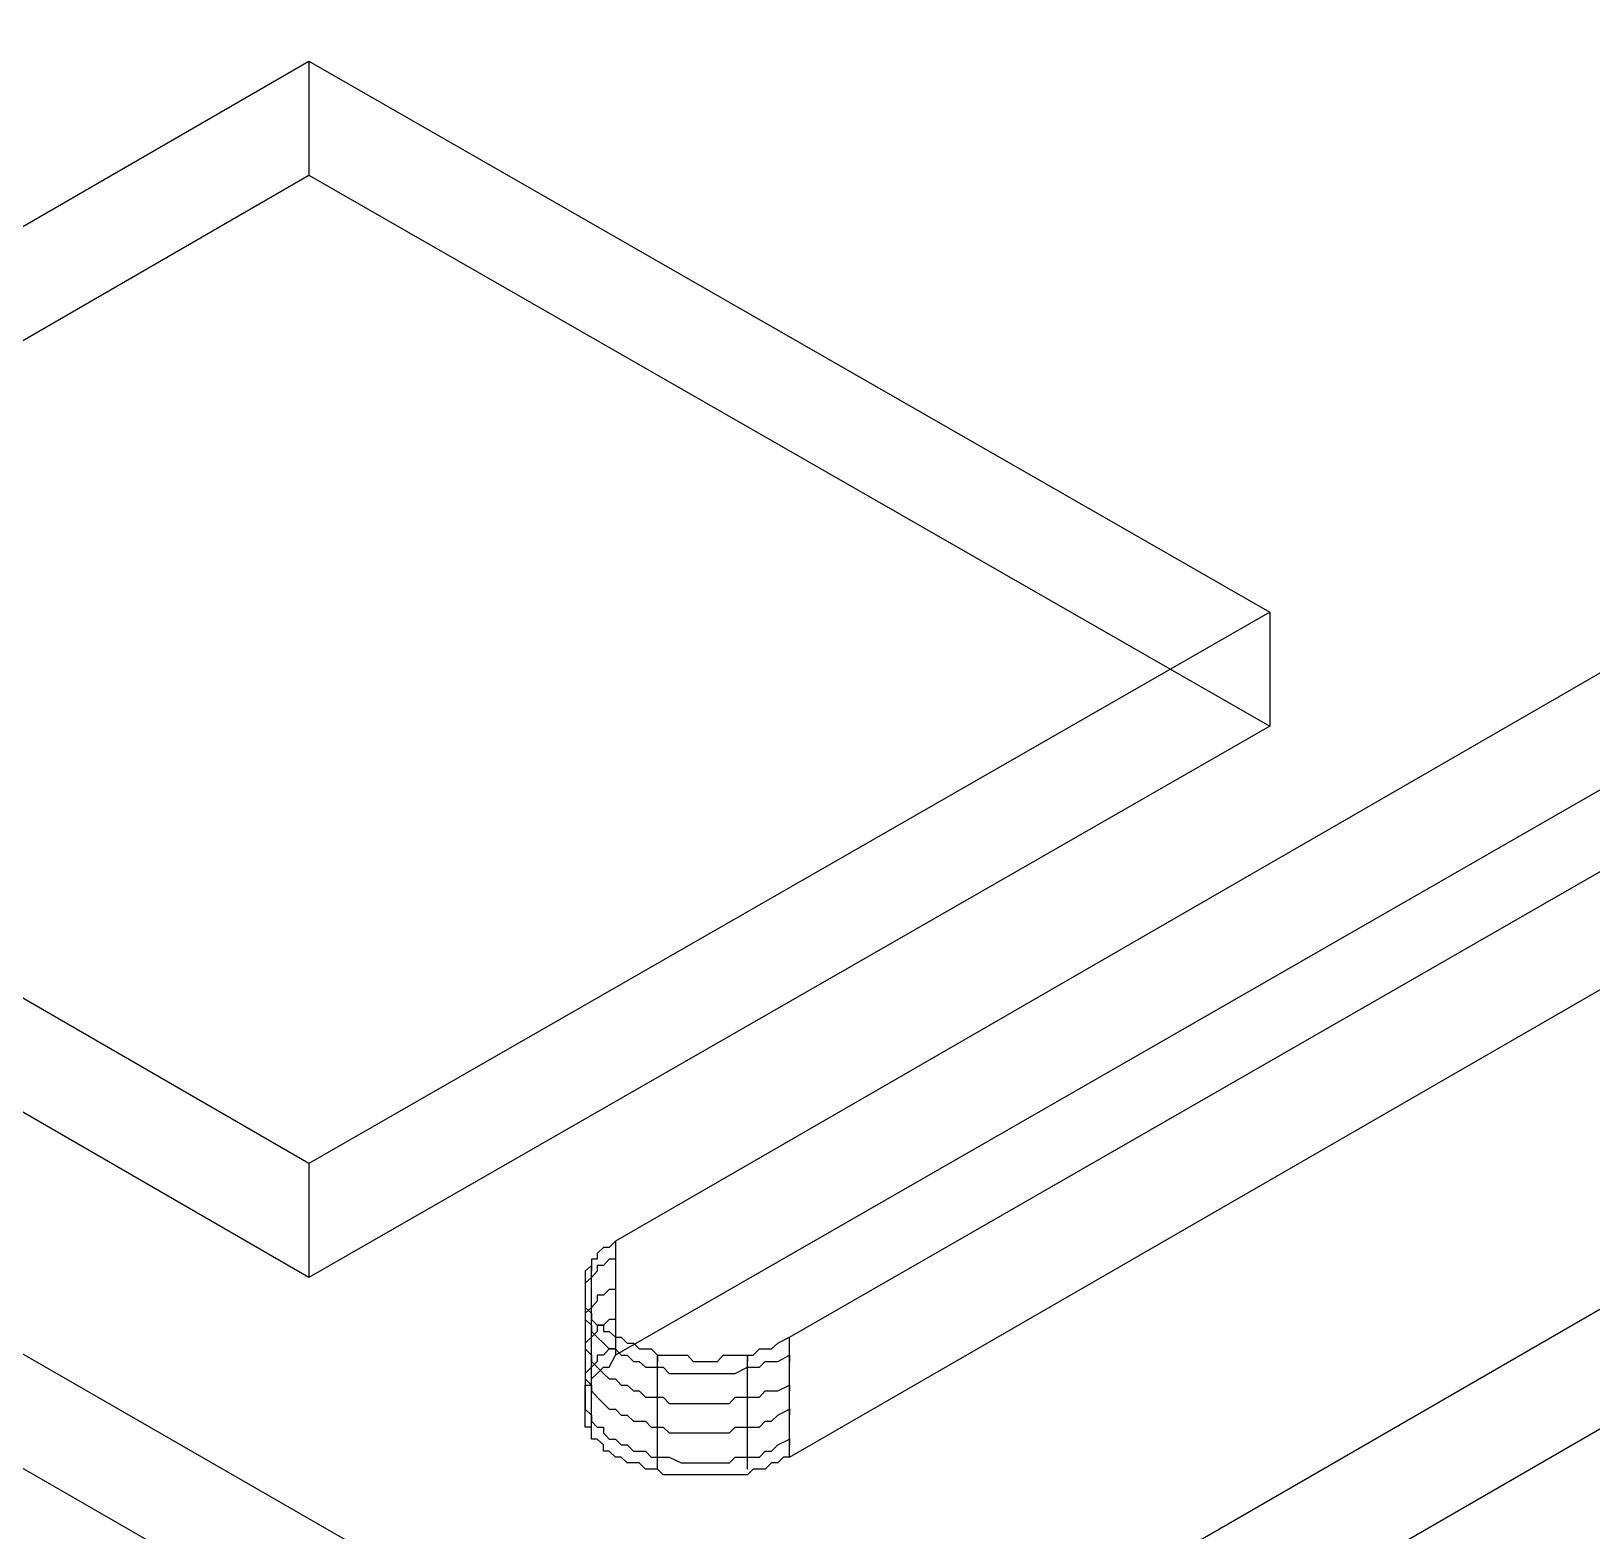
# Model space of a CAD drawing. Header units: millimetres. Extents: x 0 to 2112, y 8 to 1252.
# Drawn here: x 638.2 to 706.8, y 646 to 711.9 of the extents above; entities that cross this region are included whole.
import ezdxf

# ---------------------------------------------------------------- set-up
doc = ezdxf.new("R2010")
doc.units = ezdxf.units.MM
doc.layers.get('0').update_dxf_attribs({"linetype": 'CONTINUOUS'})

msp = doc.modelspace()

# ---------------------------------------------------------------- linework, layer by layer
at = {"color": 9}
for p, q in [((761.591, 715.112), (663.921, 658.742)), ((761.591, 715.112), (663.921, 658.742)), ((608.485, 686.403), (650.448, 710.621)), ((608.485, 686.403), (650.448, 710.621)), ((650.448, 710.621), (692.683, 686.403)), ((650.448, 710.621), (650.448, 705.608)), ((650.448, 710.621), (692.683, 686.403)), ((650.448, 710.621), (650.448, 705.608)), ((671.58, 654.526), (769.25, 710.621)), ((671.58, 654.526), (769.25, 710.621)), ((761.591, 709.824), (663.921, 653.729)), ((761.591, 709.824), (663.921, 653.729)), ((608.485, 681.39), (650.448, 705.608)), ((608.485, 681.39), (650.448, 705.608)), ((650.448, 705.608), (692.683, 681.39)), ((650.448, 705.608), (692.683, 681.39)), ((671.58, 649.238), (769.25, 705.608)), ((671.58, 649.238), (769.25, 705.608)), ((650.448, 662.157), (608.485, 686.403)), ((650.448, 662.157), (608.485, 686.403)), ((692.683, 686.403), (650.448, 662.157)), ((692.683, 686.403), (650.448, 662.157)), ((692.683, 686.403), (692.683, 681.39)), ((692.683, 686.403), (692.683, 681.39)), ((650.448, 657.144), (608.485, 681.39)), ((650.448, 657.144), (608.485, 681.39)), ((692.683, 681.39), (650.448, 657.144)), ((692.683, 681.39), (650.448, 657.144)), ((684.502, 642.652), (726.489, 666.898)), ((684.502, 642.652), (726.489, 666.898)), ((839.452, 537.817), (620.085, 664.002)), ((839.452, 537.817), (620.085, 664.002)), ((650.448, 662.157), (650.448, 657.144)), ((650.448, 662.157), (650.448, 657.144)), ((684.502, 637.388), (726.489, 661.635)), ((684.502, 637.388), (726.489, 661.635)), ((839.452, 532.553), (620.085, 658.989)), ((839.452, 532.553), (620.085, 658.989)), ((663.921, 658.742), (663.646, 658.467)), ((663.921, 658.742), (663.646, 658.467)), ((663.921, 658.742), (663.921, 658.742)), ((663.921, 658.742), (663.921, 653.729)), ((663.921, 658.742), (663.921, 653.729)), ((663.921, 658.742), (663.921, 658.742)), ((663.12, 657.945), (662.873, 657.945)), ((662.873, 657.945), (662.873, 657.666)), ((663.12, 657.945), (662.873, 657.945)), ((662.873, 657.945), (662.873, 657.666)), ((663.395, 658.467), (663.12, 658.192)), ((663.395, 658.467), (663.12, 658.192)), ((663.12, 658.192), (663.12, 657.945)), ((663.12, 658.192), (663.12, 657.945)), ((663.646, 658.467), (663.395, 658.467)), ((663.646, 658.467), (663.395, 658.467)), ((663.646, 657.945), (663.395, 657.666)), ((663.921, 657.945), (663.646, 657.945)), ((663.921, 658.192), (663.921, 657.945)), ((662.873, 657.666), (662.598, 657.419)), ((662.873, 657.666), (662.598, 657.419)), ((662.598, 657.419), (662.598, 657.419)), ((662.598, 657.419), (662.598, 657.144)), ((662.598, 657.419), (662.598, 657.419)), ((662.598, 657.419), (662.598, 657.144)), ((662.873, 652.681), (662.873, 657.666)), ((662.873, 657.666), (662.873, 657.419)), ((663.12, 657.419), (662.873, 657.144)), ((663.395, 657.666), (663.12, 657.666)), ((663.12, 657.666), (663.12, 657.419)), ((662.598, 657.144), (662.598, 656.897)), ((662.873, 657.144), (662.598, 656.897)), ((662.598, 657.144), (662.598, 656.897)), ((662.598, 656.897), (662.598, 656.897)), ((662.598, 656.897), (662.598, 656.622)), ((662.598, 656.897), (662.598, 656.622)), ((662.598, 656.897), (662.598, 656.897)), ((662.598, 656.897), (662.598, 656.622)), ((662.598, 656.622), (662.598, 656.371)), ((662.598, 656.622), (662.598, 656.622)), ((662.598, 656.622), (662.598, 656.371)), ((662.598, 656.622), (662.598, 656.371)), ((662.873, 657.144), (662.873, 657.144)), ((663.646, 656.622), (663.395, 656.371)), ((663.921, 656.622), (663.646, 656.622)), ((663.921, 656.897), (663.921, 656.622)), ((662.598, 656.371), (662.598, 656.096)), ((662.598, 656.371), (662.598, 656.096)), ((662.598, 656.371), (662.598, 656.096)), ((662.598, 656.096), (662.598, 656.096)), ((662.598, 656.096), (662.598, 655.821)), ((662.598, 656.096), (662.598, 655.821)), ((662.598, 656.096), (662.598, 656.096)), ((662.598, 656.096), (662.598, 655.821)), ((663.12, 656.096), (662.873, 655.821)), ((663.395, 656.371), (663.12, 656.371)), ((663.12, 656.371), (663.12, 656.096)), ((662.598, 655.821), (662.873, 655.574)), ((662.873, 655.821), (662.598, 655.574)), ((662.598, 655.821), (662.598, 655.821)), ((662.598, 655.821), (662.598, 655.574)), ((662.598, 655.821), (662.873, 655.574)), ((662.598, 655.574), (662.598, 655.299)), ((662.598, 655.574), (662.598, 655.299)), ((662.598, 655.299), (662.598, 655.299)), ((662.598, 655.299), (662.598, 655.048)), ((662.598, 655.299), (662.598, 655.299)), ((662.598, 655.299), (662.873, 655.048)), ((662.873, 655.821), (662.873, 655.821)), ((662.873, 655.574), (662.873, 655.574)), ((662.873, 655.574), (662.873, 655.299)), ((662.873, 650.311), (662.873, 655.574)), ((662.873, 655.574), (662.873, 655.299)), ((662.873, 655.574), (662.873, 655.574)), ((662.873, 655.574), (662.873, 655.299)), ((662.873, 655.299), (663.12, 655.048)), ((662.873, 655.299), (663.12, 655.048)), ((663.646, 655.299), (663.395, 655.048)), ((663.921, 655.299), (663.646, 655.299)), ((663.921, 655.574), (663.921, 655.299)), ((662.598, 655.048), (662.598, 654.773)), ((662.598, 654.773), (662.598, 654.526)), ((662.873, 654.526), (662.598, 654.251)), ((662.598, 654.526), (662.598, 654.526)), ((662.598, 654.526), (662.598, 654.251)), ((662.873, 655.048), (662.873, 654.773)), ((663.12, 654.773), (662.873, 654.526)), ((662.873, 654.773), (662.873, 654.773)), ((662.873, 654.773), (663.12, 654.526)), ((662.873, 654.526), (662.873, 654.526)), ((663.12, 655.048), (663.395, 655.048)), ((663.395, 655.048), (663.12, 655.048)), ((663.12, 655.048), (663.12, 654.773)), ((663.12, 655.048), (663.395, 655.048)), ((663.12, 654.526), (663.395, 654.251)), ((663.395, 655.048), (663.395, 654.773)), ((663.395, 655.048), (663.395, 654.773)), ((663.395, 654.773), (663.646, 654.773)), ((663.395, 654.773), (663.646, 654.773)), ((663.646, 654.773), (663.921, 654.526)), ((663.646, 654.773), (663.921, 654.526)), ((663.921, 654.526), (664.168, 654.526)), ((663.921, 654.526), (664.168, 654.526)), ((664.168, 654.526), (664.443, 654.251)), ((664.168, 654.526), (664.443, 654.251)), ((671.054, 654.251), (671.58, 654.526)), ((671.054, 654.251), (671.58, 654.526)), ((671.58, 649.238), (671.58, 654.526)), ((671.58, 649.238), (671.58, 654.526)), ((662.598, 654.251), (662.598, 654.004)), ((662.598, 654.251), (662.598, 654.004)), ((662.598, 654.004), (662.598, 654.004)), ((662.598, 654.004), (662.598, 653.729)), ((662.598, 654.004), (662.598, 654.004)), ((662.598, 654.004), (662.873, 653.729)), ((663.395, 654.251), (663.395, 654.251)), ((663.395, 654.251), (663.646, 654.004)), ((663.646, 654.004), (663.395, 653.729)), ((663.921, 654.004), (663.646, 654.004)), ((663.646, 654.004), (663.921, 654.004)), ((663.921, 654.251), (663.921, 654.004)), ((663.921, 654.004), (664.168, 653.729)), ((664.443, 654.251), (664.718, 654.251)), ((664.443, 654.251), (664.718, 654.251)), ((664.718, 654.251), (664.968, 654.004)), ((664.718, 654.251), (664.968, 654.004)), ((664.968, 654.004), (665.24, 654.004)), ((664.968, 654.004), (665.24, 654.004)), ((665.24, 654.004), (665.491, 654.004)), ((665.24, 654.004), (665.491, 654.004)), ((665.491, 654.004), (665.766, 653.729)), ((665.491, 654.004), (665.766, 653.729)), ((669.981, 653.729), (670.257, 654.004)), ((669.981, 653.729), (670.257, 654.004)), ((670.257, 654.004), (670.504, 654.004)), ((670.257, 654.004), (670.504, 654.004)), ((670.504, 654.004), (670.779, 654.004)), ((670.504, 654.004), (670.779, 654.004)), ((670.779, 654.004), (671.054, 654.251)), ((670.779, 654.004), (671.054, 654.251)), ((662.598, 653.729), (662.598, 653.45)), ((662.598, 653.45), (662.598, 653.45)), ((662.598, 653.45), (662.598, 653.203)), ((662.873, 653.203), (662.598, 652.928)), ((662.598, 653.203), (662.598, 652.928)), ((662.873, 653.729), (662.873, 653.45)), ((663.12, 653.45), (662.873, 653.203)), ((662.873, 653.45), (662.873, 653.45)), ((662.873, 653.45), (663.12, 653.203)), ((662.873, 653.203), (662.873, 653.203)), ((663.395, 653.729), (663.12, 653.729)), ((663.12, 653.729), (663.12, 653.45)), ((663.12, 652.928), (663.395, 653.203)), ((663.12, 653.203), (663.395, 652.928)), ((663.12, 652.928), (663.395, 653.203)), ((663.395, 653.203), (663.646, 653.203)), ((663.395, 653.203), (663.646, 653.203)), ((663.646, 653.203), (663.921, 653.729)), ((663.646, 653.203), (663.921, 653.729)), ((664.168, 653.729), (664.443, 653.729)), ((664.443, 653.729), (664.718, 653.45)), ((664.718, 653.45), (664.968, 653.45)), ((664.968, 653.45), (665.24, 653.203)), ((665.24, 653.203), (665.491, 653.203)), ((665.491, 653.203), (665.766, 653.203)), ((665.766, 653.729), (666.013, 653.729)), ((665.766, 648.712), (665.766, 653.729)), ((665.766, 653.729), (665.766, 653.45)), ((665.766, 653.729), (666.013, 653.729)), ((665.766, 653.203), (666.013, 653.203)), ((666.013, 653.729), (666.288, 653.729)), ((666.013, 653.729), (666.288, 653.729)), ((666.013, 653.203), (666.288, 652.928)), ((666.288, 653.729), (666.814, 653.729)), ((666.288, 653.729), (666.814, 653.729)), ((666.814, 653.729), (667.089, 653.729)), ((666.814, 653.729), (667.089, 653.729)), ((667.089, 653.729), (667.336, 653.45)), ((667.089, 653.729), (667.336, 653.45)), ((667.336, 653.45), (667.611, 653.45)), ((667.336, 653.45), (667.611, 653.45)), ((667.611, 653.45), (668.136, 653.45)), ((667.611, 653.45), (668.136, 653.45)), ((668.136, 653.45), (668.412, 653.45)), ((668.136, 653.45), (668.412, 653.45)), ((668.412, 653.45), (668.659, 653.729)), ((668.412, 653.45), (668.659, 653.729)), ((668.659, 653.729), (668.934, 653.729)), ((668.659, 653.729), (668.934, 653.729)), ((668.934, 653.729), (669.181, 653.729)), ((668.934, 653.729), (669.181, 653.729)), ((669.181, 653.729), (669.731, 653.729)), ((669.181, 653.729), (669.731, 653.729)), ((669.181, 652.928), (669.731, 653.203)), ((669.731, 653.729), (669.981, 653.729)), ((669.731, 648.712), (669.731, 653.729)), ((669.731, 653.729), (669.731, 653.45)), ((669.731, 653.729), (669.981, 653.729)), ((669.731, 653.203), (669.981, 653.203)), ((669.981, 653.203), (670.257, 653.203)), ((670.257, 653.203), (670.504, 653.45)), ((670.504, 653.45), (670.779, 653.45)), ((670.779, 653.45), (671.054, 653.45)), ((671.054, 653.45), (671.58, 653.729)), ((671.58, 653.729), (671.58, 653.45)), ((662.598, 652.928), (662.598, 652.681)), ((662.598, 652.928), (662.598, 652.681)), ((662.598, 652.681), (662.598, 652.681)), ((662.598, 652.681), (662.598, 652.406)), ((662.598, 652.681), (662.598, 652.681)), ((662.598, 652.681), (662.873, 652.406)), ((662.873, 652.681), (663.12, 652.928)), ((662.873, 652.681), (663.12, 652.928)), ((662.873, 652.406), (662.873, 652.681)), ((662.873, 652.406), (662.873, 652.681)), ((663.12, 652.928), (663.12, 652.928)), ((663.12, 652.928), (663.12, 652.928)), ((663.395, 652.928), (663.395, 652.928)), ((663.395, 652.928), (663.646, 652.681)), ((663.646, 652.681), (663.921, 652.681)), ((663.921, 652.681), (664.168, 652.406)), ((666.288, 652.928), (666.814, 652.928)), ((666.814, 652.928), (667.089, 652.928)), ((667.089, 652.928), (667.336, 652.928)), ((667.336, 652.928), (667.611, 652.928)), ((667.611, 652.928), (668.136, 652.928)), ((668.136, 652.928), (668.412, 652.928)), ((668.412, 652.928), (668.659, 652.928)), ((668.659, 652.928), (668.934, 652.928)), ((668.934, 652.928), (669.181, 652.928)), ((662.598, 652.156), (662.598, 652.406)), ((662.598, 652.406), (662.873, 652.406)), ((662.598, 652.406), (662.598, 652.156)), ((662.598, 652.156), (662.598, 652.406)), ((662.598, 652.406), (662.873, 652.406)), ((662.598, 651.88), (662.598, 652.156)), ((662.598, 652.156), (662.598, 652.156)), ((662.598, 652.156), (662.598, 651.88)), ((662.598, 651.88), (662.598, 652.156)), ((662.598, 651.605), (662.598, 651.88)), ((662.598, 651.88), (662.598, 651.88)), ((662.598, 651.88), (662.598, 651.605)), ((662.598, 651.605), (662.598, 651.88)), ((662.598, 651.88), (662.598, 651.88)), ((662.873, 652.406), (662.873, 652.156)), ((662.873, 652.156), (662.873, 652.156)), ((662.873, 652.156), (663.12, 651.88)), ((663.12, 651.88), (663.395, 651.605)), ((664.168, 652.406), (664.443, 652.406)), ((664.443, 652.406), (664.718, 652.156)), ((664.718, 652.156), (664.968, 652.156)), ((664.968, 652.156), (665.24, 651.88)), ((665.24, 651.88), (665.491, 651.88)), ((665.491, 651.88), (665.766, 651.88)), ((665.766, 651.88), (666.013, 651.88)), ((666.013, 651.88), (666.288, 651.605)), ((668.934, 651.605), (669.181, 651.88)), ((669.181, 651.88), (669.731, 651.88)), ((669.731, 651.88), (669.981, 651.88)), ((669.981, 651.88), (670.257, 651.88)), ((670.257, 651.88), (670.504, 652.156)), ((670.504, 652.156), (670.779, 652.156)), ((670.779, 652.156), (671.054, 652.156)), ((671.054, 652.156), (671.58, 652.406)), ((671.58, 652.406), (671.58, 652.156)), ((662.598, 651.358), (662.598, 651.605)), ((662.598, 651.605), (662.598, 651.358)), ((662.598, 651.358), (662.598, 651.605)), ((662.598, 651.083), (662.598, 651.358)), ((662.598, 651.358), (662.598, 651.358)), ((662.598, 651.358), (662.873, 651.083)), ((662.598, 651.083), (662.598, 651.358)), ((662.598, 650.833), (662.598, 651.083)), ((662.598, 651.083), (662.598, 651.083)), ((662.598, 650.833), (662.598, 651.083)), ((662.598, 651.083), (662.598, 651.083)), ((662.873, 651.083), (662.873, 650.833)), ((663.395, 651.605), (663.395, 651.605)), ((663.395, 651.605), (663.646, 651.358)), ((663.646, 651.358), (663.921, 651.358)), ((663.921, 651.358), (664.168, 651.083)), ((664.168, 651.083), (664.443, 651.083)), ((664.443, 651.083), (664.718, 650.833)), ((666.288, 651.605), (666.814, 651.605)), ((666.814, 651.605), (667.089, 651.605)), ((667.089, 651.605), (667.336, 651.605)), ((667.336, 651.605), (667.611, 651.605)), ((667.611, 651.605), (668.136, 651.605)), ((668.136, 651.605), (668.412, 651.605)), ((668.412, 651.605), (668.659, 651.605)), ((668.659, 651.605), (668.934, 651.605)), ((670.779, 650.833), (671.054, 651.083)), ((671.054, 651.083), (671.58, 651.358)), ((671.58, 651.358), (671.58, 651.083)), ((662.598, 650.557), (662.598, 650.833)), ((662.598, 650.557), (662.598, 650.833)), ((662.873, 650.557), (662.598, 650.557)), ((662.873, 650.557), (662.598, 650.557)), ((662.873, 650.833), (662.873, 650.833)), ((662.873, 650.833), (663.12, 650.557)), ((662.873, 650.311), (662.873, 650.557)), ((662.873, 650.311), (662.873, 650.557)), ((663.12, 650.557), (663.395, 650.557)), ((663.395, 650.557), (663.395, 650.311)), ((664.718, 650.833), (664.968, 650.833)), ((664.968, 650.833), (665.24, 650.833)), ((665.24, 650.833), (665.491, 650.557)), ((665.491, 650.557), (665.766, 650.557)), ((665.766, 650.557), (666.013, 650.557)), ((666.013, 650.557), (666.288, 650.311)), ((668.934, 650.311), (669.181, 650.557)), ((669.181, 650.557), (669.731, 650.557)), ((669.731, 650.557), (669.981, 650.557)), ((669.981, 650.557), (670.257, 650.557)), ((670.257, 650.557), (670.504, 650.833)), ((670.504, 650.833), (670.779, 650.833)), ((662.873, 650.035), (662.873, 650.311)), ((662.873, 650.035), (662.873, 650.311)), ((663.12, 650.035), (662.873, 650.035)), ((663.12, 650.035), (662.873, 650.035)), ((663.395, 649.788), (663.12, 650.035)), ((663.395, 649.788), (663.12, 650.035)), ((663.395, 650.311), (663.646, 650.035)), ((663.395, 649.513), (663.395, 649.788)), ((663.395, 649.513), (663.395, 649.788)), ((663.646, 650.035), (663.921, 650.035)), ((663.921, 650.035), (664.168, 649.788)), ((664.168, 649.788), (664.443, 649.788)), ((664.443, 649.788), (664.718, 649.513)), ((666.288, 650.311), (666.814, 650.311)), ((666.814, 650.311), (667.089, 650.311)), ((667.089, 650.311), (667.336, 650.311)), ((667.336, 650.311), (667.611, 650.311)), ((667.611, 650.311), (668.136, 650.311)), ((668.136, 650.311), (668.412, 650.311)), ((668.412, 650.311), (668.659, 650.311)), ((668.659, 650.311), (668.934, 650.311)), ((670.779, 649.513), (671.054, 649.788)), ((671.054, 649.788), (671.58, 650.035)), ((671.58, 650.035), (671.58, 649.788)), ((663.646, 649.513), (663.395, 649.513)), ((663.646, 649.513), (663.395, 649.513)), ((663.921, 649.238), (663.646, 649.513)), ((663.921, 649.238), (663.646, 649.513)), ((664.168, 649.238), (663.921, 649.238)), ((664.168, 649.238), (663.921, 649.238)), ((664.443, 648.988), (664.168, 649.238)), ((664.443, 648.988), (664.168, 649.238)), ((664.718, 649.513), (664.968, 649.513)), ((664.968, 649.513), (665.24, 649.513)), ((665.24, 649.513), (665.491, 649.238)), ((665.491, 649.238), (665.766, 649.238)), ((665.766, 649.238), (666.013, 649.238)), ((666.013, 649.238), (666.288, 649.238)), ((666.288, 649.238), (666.814, 648.988)), ((668.934, 648.988), (669.181, 649.238)), ((669.181, 649.238), (669.731, 649.238)), ((669.731, 649.238), (669.981, 649.238)), ((669.981, 649.238), (670.257, 649.238)), ((670.257, 649.238), (670.504, 649.513)), ((670.504, 649.513), (670.779, 649.513)), ((671.304, 649.238), (671.054, 648.988)), ((671.304, 649.238), (671.054, 648.988)), ((671.58, 649.238), (671.304, 649.238)), ((671.58, 649.238), (671.304, 649.238)), ((664.718, 648.988), (664.443, 648.988)), ((664.718, 648.988), (664.443, 648.988)), ((664.968, 648.988), (664.718, 648.988)), ((664.968, 648.988), (664.718, 648.988)), ((665.24, 648.712), (664.968, 648.988)), ((665.24, 648.712), (664.968, 648.988)), ((665.491, 648.712), (665.24, 648.712)), ((665.491, 648.712), (665.24, 648.712)), ((665.766, 648.712), (665.491, 648.712)), ((665.766, 648.712), (665.491, 648.712)), ((666.013, 648.466), (665.766, 648.712)), ((666.013, 648.466), (665.766, 648.712)), ((666.288, 648.466), (666.013, 648.466)), ((666.288, 648.466), (666.013, 648.466)), ((666.814, 648.466), (666.288, 648.466)), ((666.814, 648.466), (666.288, 648.466)), ((666.814, 648.988), (667.089, 648.988)), ((667.089, 648.466), (666.814, 648.466)), ((667.089, 648.466), (666.814, 648.466)), ((667.089, 648.988), (667.336, 648.988)), ((667.336, 648.466), (667.089, 648.466)), ((667.336, 648.466), (667.089, 648.466)), ((667.336, 648.988), (667.611, 648.988)), ((667.611, 648.466), (667.336, 648.466)), ((667.611, 648.466), (667.336, 648.466)), ((667.611, 648.988), (668.136, 648.988)), ((668.136, 648.466), (667.611, 648.466)), ((668.136, 648.466), (667.611, 648.466)), ((668.136, 648.988), (668.412, 648.988)), ((668.412, 648.466), (668.136, 648.466)), ((668.412, 648.466), (668.136, 648.466)), ((668.412, 648.988), (668.659, 648.988)), ((668.659, 648.466), (668.412, 648.466)), ((668.659, 648.466), (668.412, 648.466)), ((668.659, 648.988), (668.934, 648.988)), ((668.934, 648.466), (668.659, 648.466)), ((668.934, 648.466), (668.659, 648.466)), ((669.181, 648.466), (668.934, 648.466)), ((669.181, 648.466), (668.934, 648.466)), ((669.731, 648.466), (669.181, 648.466)), ((669.731, 648.466), (669.181, 648.466)), ((669.981, 648.712), (669.731, 648.466)), ((669.981, 648.712), (669.731, 648.466)), ((670.257, 648.712), (669.981, 648.712)), ((670.257, 648.712), (669.981, 648.712)), ((670.504, 648.712), (670.257, 648.712)), ((670.504, 648.712), (670.257, 648.712)), ((670.779, 648.988), (670.504, 648.712)), ((670.779, 648.988), (670.504, 648.712)), ((671.054, 648.988), (670.779, 648.988)), ((671.054, 648.988), (670.779, 648.988))]:
    msp.add_line(p, q, dxfattribs=at)

doc.saveas('drawing.dxf')
